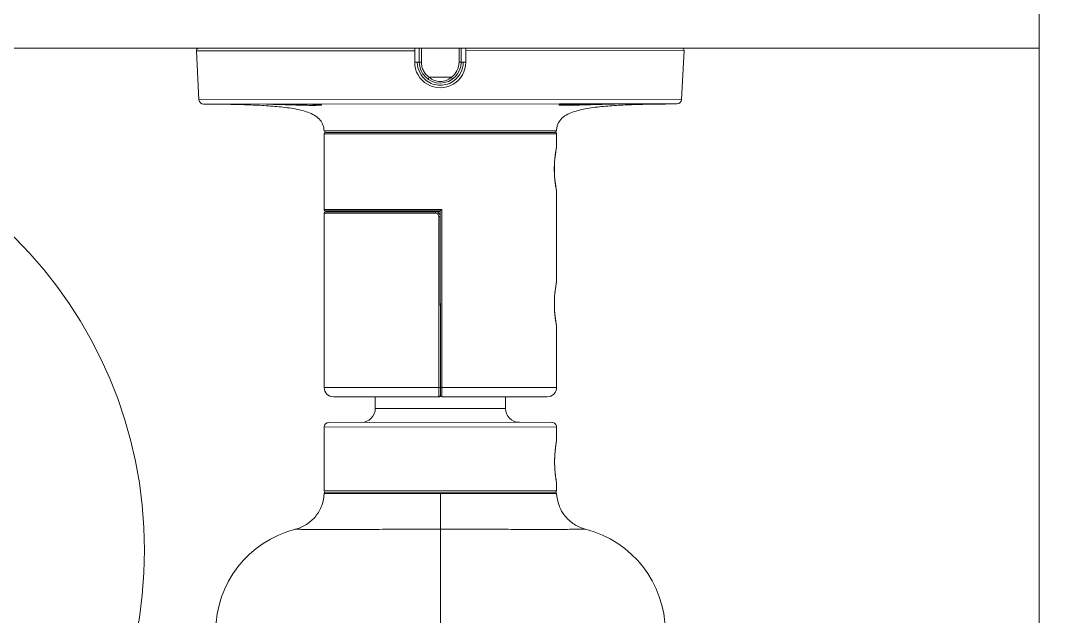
# Model space of a CAD drawing. Header units: inches. Extents: x 0.9 to 36.3, y 0.7 to 23.3.
# Drawn here: x 22.6508 to 22.8591, y 8.9527 to 9.0736 of the extents above; entities that cross this region are included whole.
import ezdxf

# ---------------------------------------------------------------- set-up
doc = ezdxf.new("R2010")
doc.units = ezdxf.units.IN
doc.layers.add('CCTV', color=38, linetype='Continuous', lineweight=0)
doc.layers.add('Numbering CCTV', color=38, linetype='Continuous', lineweight=0)
doc.layers.add('PDF_Geometry', color=7, linetype='Continuous', lineweight=9, true_color=0x777777)

msp = doc.modelspace()

# ---------------------------------------------------------------- linework, layer by layer
at = {"layer": 'CCTV', "linetype": 'ByBlock'}
for p, q in [((22.7307293101453, 9.067473653262631), (22.68645804621133, 9.067457366061234)), ((22.68698182276767, 9.057532974584554), (22.68645804621133, 9.067457366061234)), ((22.68692891299371, 9.067953527664901), (22.78491229658403, 9.067989575316602)), ((22.73073606870729, 9.067969643469024), (22.73073710908884, 9.065141717075996)), ((22.73167871122281, 9.067969991580181), (22.73167975160527, 9.065142062751448)), ((22.73211231775801, 9.067970150441681), (22.73211336721504, 9.065117555440146)), ((22.73972994662247, 9.06512035781548), (22.73972889716558, 9.067972952421673)), ((22.7401635342494, 9.065145184006184), (22.74016249386698, 9.067973112726143)), ((22.74110513638348, 9.067973458202985), (22.74110617676508, 9.065145531723036)), ((22.78538352382274, 9.067493760305144), (22.74111225988774, 9.067477473103743)), ((22.7848670496864, 9.057568986124757), (22.78538352382274, 9.067493760305144)), ((22.73367087867265, 9.062077298811857), (22.73817466267528, 9.062078955733995)), ((22.68698182276767, 9.057532974584554), (22.7848670496864, 9.057568986124856)), ((22.6879192588587, 9.056639711586996), (22.76013543365605, 9.056666876981126)), ((22.70085264881236, 9.056640868372774), (22.70124439138061, 9.056642692435112)), ((22.70117396004677, 9.056642484035958), (22.70115938204052, 9.056642436044669)), ((22.70124439138061, 9.056642692435112), (22.70188206944756, 9.056643764536119)), ((22.70188206944756, 9.056643764536119), (22.7028348892175, 9.056644021158139)), ((22.7026911572308, 9.056644044075504), (22.70266598765359, 9.05664404644002)), ((22.7028348892175, 9.056644021158139), (22.70417762149988, 9.05664289046382)), ((22.70495966498463, 9.056641396232926), (22.70489288303501, 9.05664155223064)), ((22.70748443475028, 9.056629728133572), (22.70746411495207, 9.05662988328045)), ((22.70980121251067, 9.056599149915748), (22.70973970510347, 9.056600447579214)), ((22.78393027005947, 9.056675033606943), (22.76013543365605, 9.056666876981126)), ((22.76559047812725, 9.056658833826102), (22.76481526183025, 9.056654117465278)), ((22.76559055269846, 9.056658854932436), (22.76632807585452, 9.056662209591273)), ((22.76632807585452, 9.056662209591273), (22.76758487645422, 9.056666054466376)), ((22.76758487645422, 9.056666054466376), (22.76903414285348, 9.056668388568148)), ((22.76903414285348, 9.056668388568148), (22.77003566819018, 9.056668799495824)), ((22.77003566819018, 9.056668799495824), (22.77068348227532, 9.056668029129199)), ((22.75949941997955, 9.051264600574363), (22.71235439971555, 9.05124724127284)), ((22.75949243980636, 9.05062034816362), (22.71236153852426, 9.050603008914337)), ((22.71236718565574, 9.035253186559423), (22.71236153852426, 9.050603008914337)), ((22.71262030144169, 9.050981811247262), (22.75923372238222, 9.050998977105763)), ((22.71445018129972, 9.050886586348255), (22.71262030144169, 9.050981811247262)), ((22.71264419715422, 9.050885918885264), (22.75920957304584, 9.050903049974966)), ((22.75740335936574, 9.050902376599822), (22.75923340101613, 9.050998960145144)), ((22.75949342848754, 9.047932951817842), (22.75949243980636, 9.05062034816362)), ((22.75948481347936, 9.047840378160188), (22.75948470575733, 9.047839832484591)), ((22.75949386629572, 9.047932951615522), (22.759484813598, 9.047840378763233)), ((22.75926559920789, 9.046500672805152), (22.7592661483268, 9.04650605846411)), ((22.75905331650846, 9.043471352758473), (22.75906196258104, 9.043471355947908)), ((22.75911693130787, 9.041911331263798), (22.75906196258096, 9.043471355947908)), ((22.7591154550303, 9.045022279189304), (22.75911575770212, 9.045031054642209)), ((22.75926839021174, 9.040436742466675), (22.7591156503277, 9.04192989326689)), ((22.75926780776459, 9.040442413114093), (22.75926645350822, 9.040451060088522)), ((22.75942398248111, 9.039445834465255), (22.75926839021174, 9.040436742466675)), ((22.7594879384983, 9.039103098565427), (22.75942309867852, 9.039450875132783)), ((22.75947456058864, 9.039128022206476), (22.75947962800635, 9.03910104031311)), ((22.75948803361037, 9.039102618953493), (22.75948793857371, 9.039103098847974)), ((22.75949714875949, 9.03901008007044), (22.75948803372181, 9.039102618389279)), ((22.75948973051184, 9.039047095343705), (22.75949257018326, 9.039032951552336)), ((22.75950348404469, 9.020600311108954), (22.7594967111726, 9.039010079584607)), ((22.71236718565574, 9.035253186559423), (22.73621890366454, 9.03526196150056)), ((22.7126498161972, 9.034970497744872), (22.73593276323808, 9.034979063437692)), ((22.73499016826558, 9.034790188132455), (22.7126499122275, 9.034781969251469)), ((22.71538320074342, 9.034782974816174), (22.71533270032506, 9.034833438057092)), ((22.73593279094558, 9.034841016738952), (22.71533270929441, 9.034833438060396)), ((22.73593274033438, 9.034979065071266), (22.73594650805661, 8.997556155543322)), ((22.73621891088315, 9.035261966227267), (22.73623219829524, 8.999158753223156)), ((22.73497897073753, 9.034507632109822), (22.71236756332775, 9.034499313473447)), ((22.7123805681823, 8.999150002463164), (22.71236756332775, 9.034499313473447)), ((22.73593315649134, 9.03384788275456), (22.73564660836856, 9.03384777733477)), ((22.7356585474223, 9.001707248049875), (22.73564660836856, 9.03384777733477)), ((22.73593315648867, 9.033847889997254), (22.73594650805599, 8.997556157239611)), ((22.75949481566295, 9.020507489892758), (22.75949470758616, 9.020506943832046)), ((22.75950391841685, 9.02060031089858), (22.75949481578339, 9.020507490502773)), ((22.75927475243565, 9.019165958389358), (22.75927530215397, 9.019171337470212)), ((22.75906182294415, 9.016134719207265), (22.7590704964268, 9.016134722407166)), ((22.75912560389541, 9.014574096204925), (22.75907049642671, 9.016134722407166)), ((22.75912412775588, 9.017686268830168), (22.75912443088555, 9.017695038324046)), ((22.75927754374616, 9.013098209240312), (22.75912432255514, 9.014592624639516)), ((22.75927696109738, 9.01310386887259), (22.7592756064706, 9.013112497037213)), ((22.75943371483422, 9.01210604160315), (22.75927754374616, 9.013098209240312)), ((22.75949794319873, 9.01176272091385), (22.75943283081294, 9.01211107177598)), ((22.7594828050117, 9.011796750724137), (22.75948951025232, 9.011761133591381)), ((22.75949803855361, 9.01176224130031), (22.75949794327443, 9.011762721182428)), ((22.75950720381317, 9.01166945485511), (22.75949803866666, 9.011762240729382)), ((22.75949862900872, 9.011712103438501), (22.75950256153008, 9.011692573738422)), ((22.75951136915123, 8.999167308350287), (22.75950676966721, 9.011669454363954)), ((22.73565959977779, 8.999158542485553), (22.7356585474223, 9.001707248049875)), ((22.7123805681823, 8.999150002463164), (22.73594591850681, 8.999158647820945)), ((22.71426613089474, 8.99726538663576), (22.73566381881335, 8.997273258750123)), ((22.72275001537173, 8.997268507819186), (22.72275088235671, 8.994911901549976)), ((22.73594591886179, 8.99915864790222), (22.75951136913974, 8.999167339508872)), ((22.73622940600303, 8.997273466827139), (22.75762711446419, 8.997281338949058)), ((22.7491432088179, 8.997278217757845), (22.74914407580228, 8.994921613115437)), ((22.7227508822848, 8.994912097027644), (22.72275734584165, 8.99491200248011)), ((22.72275734584165, 8.99491200248011), (22.74914407580228, 8.994921613115437)), ((22.75951492915625, 8.99115485628429), (22.71238280335531, 8.991137516584505)), ((22.71238280335531, 8.991137516584505), (22.71238755443305, 8.978223314115048)), ((22.75857193984625, 8.992097152006309), (22.71332509907734, 8.99208050589452)), ((22.75951492915625, 8.99115485628429), (22.75951595576821, 8.988364357896184)), ((22.75945265904056, 8.987978493198383), (22.75951127482076, 8.988313013487044)), ((22.7595043949558, 8.988299256143847), (22.75951595576821, 8.988364357896184)), ((22.759511274763, 8.988313013173684), (22.75951123127776, 8.988312777714484)), ((22.75951595576821, 8.988364357895819), (22.75951127482076, 8.988313013487044)), ((22.75951359596104, 8.98835157562878), (22.75951595576605, 8.988364357903254)), ((22.75916626407769, 8.98556575362229), (22.75916816390274, 8.985594922402356)), ((22.75911867800129, 8.984084890400613), (22.75912346422633, 8.984084892164926)), ((22.75917440803215, 8.982569747163748), (22.75912346422624, 8.984084892164926)), ((22.75931385088305, 8.981143510160901), (22.75917333598419, 8.982586136654792)), ((22.75931340163642, 8.981148105104847), (22.75931236438687, 8.981155086423719)), ((22.75945614124722, 8.98018785487142), (22.75931385088305, 8.981143510160901)), ((22.75945597742346, 8.980188955150098), (22.75945552758976, 8.980191511275713)), ((22.75951435136773, 8.979857243271066), (22.75945614124722, 8.98018785487142)), ((22.75951910445423, 8.97980571691155), (22.7595074898697, 8.979870792903984)), ((22.75951438258836, 8.979857074857676), (22.75951435136763, 8.979857243271447)), ((22.75951910445421, 8.979805716932766), (22.75951438265108, 8.979857074518819)), ((22.75951910445423, 8.97980571691155), (22.75951668981426, 8.979818765305282)), ((22.75951910445423, 8.97980571691155), (22.75951968023399, 8.97824065381483)), ((22.71238315374118, 8.9776684458981), (22.75952443045585, 8.97768563911756)), ((22.71238755443305, 8.978223314115048), (22.75951968023399, 8.97824065381483)), ((22.75924184472679, 8.977957758807293), (22.71266561123466, 8.977940623617823)), ((22.71269088512459, 8.977940632915974), (22.75923685442473, 8.977957756971385)), ((22.73595382146911, 8.977677113800283), (22.73596412519159, 8.949669915729569))]:
    msp.add_line(p, q, dxfattribs=at)
for points in [[(22.70417762149988, 9.05664289046382), (22.70532922198337, 9.05664042457104), (22.70598570975719, 9.056638182715734), (22.70668802786441, 9.056634896848948), (22.70745178862724, 9.056629965477626), (22.70827763973733, 9.056622480559973), (22.70903816144082, 9.05661278949237), (22.70966421987231, 9.0566019047994), (22.71018712145839, 9.056589895801142), (22.7106212768652, 9.056576897170562), (22.71097231942591, 9.0565632684906), (22.71124831702407, 9.056549302343505), (22.71145766038208, 9.056535328089709), (22.71160603217689, 9.056521912034889), (22.7116967837616, 9.056510126149334)], [(22.76013548494075, 9.056524768229096), (22.76015007322258, 9.056527512187863), (22.76022797472275, 9.056538066876833), (22.76036138142216, 9.056550887778197), (22.76055021008685, 9.056564381183097), (22.76079925469647, 9.056577985682154), (22.76111533950383, 9.056591410145064), (22.76150601731908, 9.056604410180068), (22.76197741556001, 9.056616686799835), (22.76253664907247, 9.056627990196361), (22.76320741897012, 9.056638310326427), (22.76399381901216, 9.056647282657707), (22.76481526183025, 9.056654117465278)], [(22.77068348227532, 9.056668029129199), (22.77105687868188, 9.056666191396317), (22.77113046419507, 9.056665357067764), (22.77118096160244, 9.056664455269903), (22.77120789642107, 9.05666364309377)], [(22.7590619621495, 9.043471355954445), (22.75911455253127, 9.045013366036102), (22.75926431568043, 9.046492438922215), (22.75942019481887, 9.047492410255423), (22.759484813598, 9.047840378763233)], [(22.75907049598951, 9.016134722413792), (22.75912322430419, 9.017677366981637), (22.75927346732028, 9.019157734593431), (22.75942992468838, 9.02015894703898), (22.75949481578339, 9.020507490502773)], [(22.75912346422633, 8.984084892164837), (22.75917221412473, 8.985583421269624), (22.75931018835204, 8.98701467072707), (22.75945265904056, 8.987978493198383)]]:
    msp.add_lwpolyline(points, dxfattribs=at)
for centre, radius, start, end in [((22.68692871246506, 9.067482206269318), 0.0004713212899053322, 90.02107886189712, 183.0210788595095), ((22.78491283941931, 9.067518254194503), 0.0004713212899053322, 357.0210788642844, 90.02107886189712), ((22.73592164292712, 9.065143623941868), 0.005184534188958653, 180.021078861897, 0.0210834397502321), ((22.73595231298397, 9.065168946611251), 0.00469628299137632, 180.0289582177112, 181.5115554767764), ((22.73592164292712, 9.065143623941868), 0.004241891609147989, 180.021078861897, 0.02107199114614511), ((22.73589164594105, 9.065169214907328), 0.004695591238774982, 358.5249756340183, 0.009657995596492554), ((22.68792321563352, 9.057582348985505), 0.0009426385571777193, 183.0300645343114, 269.7599860866786), ((22.70059917577672, 9.057101572210385), 0.0004664843790165359, 269.6601476703533, 272.8540846686445), ((22.70253106509538, 8.473077814677325), 0.5835662473599202, 89.98675301522552, 90.13324358984865), ((22.70265838580073, 8.054994572614092), 1.00164947199758, 89.87218346276099, 89.99812542739947), ((22.70412647490789, 8.602988525132261), 0.4536536362288094, 89.57845722373814, 89.89476927340628), ((22.71057354937083, 9.044426590406346), 0.01214195719726938, 86.19606372450481, 86.45600624285596), ((22.71187263308411, 9.056942510876343), 0.0004714702575975047, 227.0530412658312, 268.5620084876032), ((22.75997668056668, 9.0569602081599), 0.0004714702579745618, 271.4801490202595, 312.9891124344527), ((22.77125001785353, 9.057127560013875), 0.0004664800570003075, 267.1854359053106, 270.3820034880413), ((22.78392562074605, 9.057617667843928), 0.0009426385571777193, 270.2822351223016, 357.0120931953398), ((22.71263636722416, 9.051264207193036), 0.0002827929504058902, 183.436657064466, 266.6866354914861), ((22.71264430111022, 9.050603126163786), 0.0002827927403851234, 90.02106281204887, 180.0210628120436), ((22.75920975102787, 9.050620244342028), 0.0002827927403851234, 0.02106281204354413, 90.02106281204887), ((22.75921712318623, 9.051281344752816), 0.000282792942299164, 273.3552563059256, 356.6055298128781), ((22.75574502615532, 9.048659733090204), 0.003819014578047952, 348.4132268611049, 348.6355607623792), ((22.71264962638509, 9.035253117115381), 0.0002827838877458636, 179.9736711812111, 270.0379379431998), ((22.71265008815774, 9.034499169361304), 0.0002827939678942909, 90.03845289926828, 179.9732603573678), ((22.71499954858774, 9.034500040879173), 0.0004713212899053322, 45.02109779181691, 90.02107886189712), ((22.73499051397177, 9.033847545616055), 0.0009426425798106644, 0.02093220697434084, 90.02107886189712), ((22.71426558146042, 8.999150647717386), 0.001885289618414995, 180.0210009058073, 270.0166971086092), ((22.7356637153018, 8.997556051505121), 0.0002827927739431992, 270.0210788618971, 0.02142252853682874), ((22.73622930029624, 8.997556260667722), 0.0002827922539815523, 180.0212989713325, 270.0211831569861), ((22.75762658265059, 8.99916658336172), 0.001885270000420417, 270.0161659073401, 0.0213534663029196), ((22.71992268474043, 8.994911005353568), 0.002828019375979518, 270.0227029339987, 0.0211125548526507), ((22.75197227250752, 8.994922809507393), 0.002828018469157356, 180.0210777899759, 270.019510045011), ((22.71332544587134, 8.991137863378505), 0.0009426425798106644, 90.02107886189712, 180.021078861897), ((22.75857228664023, 8.99115450949029), 0.0009426425798106644, 0.021078861897063, 90.02107886189712), ((22.78278844048396, 8.98403156662593), 0.02367195697568148, 170.26149513018, 176.2132860238575), ((22.78385993148957, 8.983872176488404), 0.02475498071753646, 169.5749349076788, 170.317393626737), ((22.78200300742986, 8.984090721262405), 0.02288433017144392, 176.3043813266926, 180.0145986025031), ((22.78505845865666, 8.984529843056727), 0.02597260497487881, 189.7575485193518, 190.4505250803573), ((22.71266574812304, 8.977657838758809), 0.0002827933805336994, 90.03492954425411, 177.8504202951066), ((22.71267034718787, 8.978223418153249), 0.0002827927739431992, 180.021078861897, 270.0210788618971), ((22.75923688747918, 8.978240549776629), 0.0002827927739431992, 270.0210788618971, 0.021078861897063), ((22.75924190441894, 8.977674842305653), 0.0002827918329031119, 2.183955608162958, 90.0094366477458), ((22.71178296196434, 8.949661019587104), 0.0213932878168584, 104.2373005705148, 180.021078861897), ((22.76014528841894, 8.949678811872246), 0.0213932878168584, 0.021078861897063, 75.80485715327947)]:
    msp.add_arc(centre, radius, start, end, dxfattribs=at)
for points, knots in [([(22.73073710909024, 9.065141715288377), (22.73073710439432, 9.065145050722634), (22.73075509676146, 9.065147904935856), (22.73077899710277, 9.065152868804397), (22.73083105747236, 9.065156669534137), (22.73089732981349, 9.06516073798501), (22.73097998453117, 9.065163665252737), (22.73110086087532, 9.065166431644144), (22.73119388674338, 9.065166880538243), (22.73125575070189, 9.06516657486867)], [0, 0, 0, 0, 0.0192169586, 0.0742979011, 0.1698820137, 0.3023098715, 0.464507381, 0.6435695132, 1, 1, 1, 1]), ([(22.73125575070225, 9.065166574396216), (22.73130943268855, 9.065166309158968), (22.73138844032052, 9.06516524743973), (22.73148943038741, 9.065162055821695), (22.73155507871081, 9.065159063945302), (22.7316069225579, 9.065155423719084), (22.73164704706066, 9.065151714484042), (22.73166600642112, 9.065147798590566), (22.73167975135924, 9.065144771286533), (22.73167975160533, 9.065142062576413)], [0, 0, 0, 0, 0.3779561035, 0.5558412837, 0.712392186, 0.8381444048, 0.9283634277, 0.9809291515, 1, 1, 1, 1]), ([(22.73308962040331, 9.061423403719498), (22.73254112709508, 9.061846352633808), (22.73162263087065, 9.06295504481291), (22.73127596842573, 9.064351069178485), (22.73125766418043, 9.065045065429619)], [0, 0, 0, 0, 0.4994189561, 1, 1, 1, 1]), ([(22.73167975160511, 9.065142063666663), (22.73167975142736, 9.065139249466462), (22.73169417110608, 9.06513626795747), (22.73171382193228, 9.0651321980273), (22.73175551497145, 9.06512850371097), (22.73180905493478, 9.06512482503581), (22.73187649083849, 9.065121864621762), (22.73197913750755, 9.065118753378766), (22.73205918176283, 9.065117763807578), (22.73211336721346, 9.06511755536473)], [0, 0, 0, 0, 0.0193771503, 0.0729541941, 0.1646708853, 0.2918838851, 0.449279287, 0.6269038075, 1, 1, 1, 1]), ([(22.73367087867264, 9.062077298811865), (22.73343296992172, 9.06225153622421), (22.73299393716655, 9.06265434734825), (22.73249512129237, 9.063394698413646), (22.73218464242567, 9.064231365409722), (22.73211439099344, 9.064822945792073), (22.73211332649817, 9.065117555671186)], [0, 0, 0, 0, 0.2500773713, 0.5001500617, 0.7501573115, 1, 1, 1, 1]), ([(22.73972999220348, 9.065120358310928), (22.73973016271699, 9.064535714997433), (22.73944690661612, 9.06334749654841), (22.73864909797473, 9.062423692147018), (22.738174659064, 9.062078960615743)], [0, 0, 0, 0, 0.4992255516, 1, 1, 1, 1]), ([(22.74058568125208, 9.065048344809746), (22.74056782146604, 9.064354399866229), (22.74022226408717, 9.062958401268194), (22.73930488647771, 9.061849136431256), (22.73875689799203, 9.061425834471773)], [0, 0, 0, 0, 0.5006248036, 1, 1, 1, 1]), ([(22.73972994605695, 9.065120358097026), (22.73978926731317, 9.065120628243768), (22.73987279778473, 9.065121783828872), (22.73997562069861, 9.06512520316037), (22.74003581218651, 9.065127979377564), (22.7400839851004, 9.065131358516332), (22.74012478617048, 9.065134540040248), (22.74014564100887, 9.065139166115422), (22.74016356136239, 9.065141599761738), (22.74016353082956, 9.065145185056366)], [0, 0, 0, 0, 0.4085290315, 0.5747755636, 0.7094987199, 0.8213326114, 0.9133240243, 0.975308432, 1, 1, 1, 1]), ([(22.74016353424943, 9.065145184144306), (22.74016353252142, 9.065147892862267), (22.74017727522676, 9.06515093025748), (22.74019623175038, 9.065154860124828), (22.74023635352241, 9.065158598873722), (22.74028819470244, 9.065162277255205), (22.74035384081434, 9.065165317437817), (22.74045482850465, 9.065168583371722), (22.74053383532809, 9.065169703230382), (22.74058751709866, 9.065170007970899)], [0, 0, 0, 0, 0.0190709039, 0.0716366841, 0.1618557473, 0.2876079836, 0.4441588773, 0.622044022, 1, 1, 1, 1]), ([(22.74058751709866, 9.065170007452153), (22.74064938079469, 9.065170358632855), (22.74074240693432, 9.06516997817581), (22.74086328524013, 9.065167300711664), (22.74094594205855, 9.065164434256033), (22.7410122173718, 9.065160414557646), (22.74106428050102, 9.065156652145497), (22.74108818453952, 9.065151705837579), (22.74110617898361, 9.065148864890432), (22.74110617676515, 9.065145529445616)], [0, 0, 0, 0, 0.3564304343, 0.5354925321, 0.6976900173, 0.8301178715, 0.9257020057, 0.9807829919, 1, 1, 1, 1]), ([(22.73367088214735, 9.062077295659357), (22.73361636057312, 9.062002793202971), (22.73353248730434, 9.061886488352208), (22.73344744365308, 9.061770941232098), (22.73341892097008, 9.061728548883913)], [0, 0, 0, 0, 0.6437313694, 1, 1, 1, 1]), ([(22.738174695994, 9.062078971399792), (22.73785928148517, 9.061817177807278), (22.73714398891217, 9.061394385857241), (22.73592297363066, 9.061169857589512), (22.73470189807546, 9.061393557030893), (22.73398638212133, 9.061815807413666), (22.73367084843187, 9.062077312239648)], [0, 0, 0, 0, 0.2521809433, 0.5000222965, 0.7478760322, 1, 1, 1, 1]), ([(22.73817466348397, 9.062078944416832), (22.7382323459578, 9.062000244652936), (22.738316535804, 9.0618828585744), (22.73840294174007, 9.061766906370153), (22.73842868336172, 9.061727671673594)], [0, 0, 0, 0, 0.6752581403, 1, 1, 1, 1]), ([(22.73875689799203, 9.061425834471773), (22.73835621932967, 9.061116324204036), (22.73744725328545, 9.060624627307977), (22.73592365917924, 9.060371074191714), (22.73439984826754, 9.060623260818033), (22.73349053533823, 9.061114254028958), (22.73308962040331, 9.061423403719498)], [0, 0, 0, 0, 0.2501619803, 0.5000070034, 0.7498544544, 1, 1, 1, 1]), ([(22.73341892097008, 9.061728548883913), (22.73341780089732, 9.061726884155568), (22.733417449829, 9.06172504474943), (22.7334142035219, 9.061722140302976), (22.73341473390396, 9.061721751773682)], [0, 0, 0, 0, 0.7531969491, 1, 1, 1, 1]), ([(22.73842868336172, 9.061727671673594), (22.73842932171161, 9.06172669871767), (22.73842954812854, 9.061725656109537), (22.7384313773001, 9.06172384481556), (22.7384310414538, 9.061723629008306)], [0, 0, 0, 0, 0.7445699495, 1, 1, 1, 1]), ([(22.71235479413868, 9.051247259322693), (22.71234160632997, 9.051522032597006), (22.71227422984038, 9.052039493526461), (22.71202557719332, 9.052746257187462), (22.71165854606771, 9.053334589739258), (22.71104307267848, 9.053987156154783), (22.71007081414332, 9.054617302138471), (22.70873171910038, 9.055132531318442), (22.70726512679694, 9.055518782195545), (22.70514279712513, 9.05590755406552), (22.70233979525477, 9.056212934040438), (22.69886205304968, 9.056433663266304), (22.69527840955277, 9.056555677233973), (22.69162783260933, 9.056620048222022), (22.68917576994085, 9.056636698140188), (22.68794295694554, 9.056639974491262)], [0, 0, 0, 0, 0.0310427543, 0.0584587669, 0.0839064969, 0.1087014912, 0.1591681831, 0.212962758, 0.2701036595, 0.3300931622, 0.4562920701, 0.5879891685, 0.723293778, 0.8608815074, 1, 1, 1, 1]), ([(22.70059640878087, 9.05663508875358), (22.70058791960678, 9.056633066832255), (22.70067566861852, 9.056630298131957), (22.70068509130977, 9.05662905942743), (22.70071645052627, 9.056627943659883)], [0, 0, 0, 0, 0.2175910134, 1, 1, 1, 1]), ([(22.70060187255743, 9.056635975869483), (22.70060072739668, 9.056635857269825), (22.7005988981229, 9.056635632906328), (22.70059706740748, 9.056635312651885), (22.70059640878087, 9.05663508875358)], [0, 0, 0, 0, 0.6233514435, 1, 1, 1, 1]), ([(22.7011593820405, 9.056642436044676), (22.70102692289077, 9.056641993406856), (22.70085816948338, 9.05664202874657), (22.70067244431812, 9.056638537556417), (22.70061896172079, 9.056637745724572), (22.70060187255743, 9.056635975869483)], [0, 0, 0, 0, 0.7126828553, 0.9075622381, 1, 1, 1, 1]), ([(22.70071645052627, 9.056627943659883), (22.70095120672474, 9.056619590984948), (22.70160419884162, 9.056603722457382), (22.70343676415914, 9.056554898693697), (22.70566010274431, 9.056486625663759), (22.70801983339538, 9.056412848804548), (22.7096210999215, 9.056379594229181), (22.71074053030004, 9.056378728148765), (22.71139911527263, 9.05640447312328), (22.71163691718, 9.056422017500573), (22.71173092461943, 9.056434306525539)], [0, 0, 0, 0, 0.0639522605, 0.1778234862, 0.4990913553, 0.6695384174, 0.8205538139, 0.9351456764, 0.9741889449, 1, 1, 1, 1]), ([(22.70973970510347, 9.056600447579214), (22.70956814563422, 9.056604011282548), (22.70881644264583, 9.056617617180734), (22.70806464460016, 9.056625278813076), (22.70748443475027, 9.056629728133586)], [0, 0, 0, 0, 0.2282404103, 1, 1, 1, 1]), ([(22.71132410354684, 9.056545327675963), (22.7112250735968, 9.05655146680273), (22.71071774256735, 9.056577347173395), (22.71020986511729, 9.056590393467175), (22.70980121251066, 9.056599149915748)], [0, 0, 0, 0, 0.1953279674, 1, 1, 1, 1]), ([(22.71180832524408, 9.056495770649736), (22.71175466585499, 9.056507723134438), (22.71161124179528, 9.056524314779168), (22.71146787488547, 9.056535888442227), (22.71137907656116, 9.05654179781392)], [0, 0, 0, 0, 0.3818487926, 1, 1, 1, 1]), ([(22.71173092461943, 9.056434306525539), (22.7117648034929, 9.056438735306017), (22.71179098471583, 9.056440711717283), (22.71186709733371, 9.05646151832364), (22.71186080148368, 9.056471187912798)], [0, 0, 0, 0, 0.7475462578, 1, 1, 1, 1]), ([(22.71186080148368, 9.056471187912798), (22.7118623882611, 9.056476597356774), (22.71183787476444, 9.056490336319719), (22.71182220772909, 9.056492678363487), (22.71180832524408, 9.056495770649736)], [0, 0, 0, 0, 0.2838542917, 1, 1, 1, 1]), ([(22.7594987101571, 9.051264603373706), (22.75951168682613, 9.051539196654655), (22.75957860844199, 9.052056361775882), (22.75982640921024, 9.052762890468454), (22.76019252401247, 9.053351240853694), (22.76080674145887, 9.054004047291034), (22.76177739110274, 9.054634870944426), (22.76311470901106, 9.055151180609236), (22.76457955779691, 9.055538592205888), (22.76669958868415, 9.055929121942377), (22.76949986192655, 9.056236768596179), (22.7729744411638, 9.056460276733485), (22.77655501459903, 9.056585173907333), (22.78020258241602, 9.05665238679942), (22.78265266934253, 9.056670964161583), (22.78388449843233, 9.05667520363997)], [0, 0, 0, 0, 0.0310471006, 0.0584685571, 0.0839207897, 0.1087183591, 0.1591847804, 0.2129747516, 0.2701104343, 0.3300947107, 0.4562866185, 0.587980963, 0.7232854936, 0.8608767363, 1, 1, 1, 1]), ([(22.75998885895731, 9.05648889402444), (22.75998132173594, 9.056482444871875), (22.76002386411001, 9.056465078020935), (22.76005402141791, 9.056462624282556), (22.76008946712216, 9.056456148517814), (22.76010781001672, 9.056453678103587)], [0, 0, 0, 0, 0.2348818396, 0.5617515389, 1, 1, 1, 1]), ([(22.76552660903145, 9.056658498115063), (22.76516477803855, 9.056656557934247), (22.76445637155793, 9.05665202562854), (22.76342874340841, 9.056641951296214), (22.76248338837401, 9.056628121383344), (22.76176322645066, 9.056612522617101), (22.76125485440465, 9.056597029514958), (22.7609328995135, 9.056584798130803), (22.76065599060906, 9.056571711206264), (22.76042365864102, 9.056557126405721), (22.76024611063015, 9.056543083591947), (22.76010347172166, 9.056525284573237), (22.76004168487808, 9.056515037124267), (22.75998518541981, 9.05649805000358), (22.75998885895731, 9.05648889402444)], [0, 0, 0, 0, 0.1956440934, 0.3830420209, 0.5556584137, 0.7068580581, 0.7724910228, 0.8307045652, 0.8809527986, 0.9227080304, 0.9556344578, 0.9796935034, 0.9946657787, 1, 1, 1, 1]), ([(22.76010781001672, 9.056453678103587), (22.76019788651335, 9.056441546634058), (22.7604276841117, 9.056423576968001), (22.76106980626329, 9.056398079112672), (22.76216813327379, 9.05639825346482), (22.76374634290202, 9.056431086781863), (22.76491203487237, 9.056467925554049), (22.76553178215413, 9.056487720051692)], [0, 0, 0, 0, 0.0502462626, 0.1273002407, 0.3552737333, 0.6572125892, 1, 1, 1, 1]), ([(22.76553178215413, 9.056487720051692), (22.76675025406752, 9.05652663759129), (22.76839683210255, 9.056578658903295), (22.77027462384918, 9.05662965311074), (22.77093383758168, 9.056646362989376), (22.77116479417526, 9.056654946041519)], [0, 0, 0, 0, 0.6489717292, 0.8769677669, 1, 1, 1, 1]), ([(22.77125312800076, 9.056661083047), (22.77125452181406, 9.056662578102518), (22.77123711706442, 9.056661863625848), (22.77122562611551, 9.056664330820926), (22.77118622703517, 9.056664294779807), (22.77114043075136, 9.056665494245323), (22.77107798949049, 9.056666038468983), (22.77097007392731, 9.056666987521801), (22.77080265395563, 9.05666771849323), (22.77056537508051, 9.05666834972395), (22.77028049943532, 9.05666870550786), (22.76995064707864, 9.056668849762982), (22.76942972717484, 9.056668767985357), (22.76869281859283, 9.05666812086547), (22.76772690174042, 9.05666653652306), (22.76667945352303, 9.056663778064674), (22.76595825733074, 9.056660762619394), (22.76559047478005, 9.056658836561077)], [0, 0, 0, 0, 0.0010828409, 0.0046765605, 0.0107482899, 0.0192521296, 0.0301409403, 0.0433672542, 0.0766419645, 0.1186946637, 0.1691304698, 0.2275387114, 0.2934467576, 0.4450940003, 0.6179306862, 0.8051580938, 1, 1, 1, 1]), ([(22.77116479417526, 9.056654946041519), (22.77117984503022, 9.056655505377261), (22.77119441361494, 9.05665574918276), (22.77126754326483, 9.056659855057841), (22.77125312800076, 9.056661083047)], [0, 0, 0, 0, 0.5100541274, 1, 1, 1, 1]), ([(22.75905416569434, 9.043471353173075), (22.75905260146911, 9.044000517656926), (22.75908985578688, 9.044989512001088), (22.75922122841018, 9.04630443442613), (22.75936645658708, 9.047247261817986), (22.75945373810197, 9.047733809481851), (22.75948621549011, 9.04789267721965)], [0, 0, 0, 0, 0.356848822, 0.6667082415, 0.8906502348, 1, 1, 1, 1]), ([(22.75948916384388, 9.047907200488737), (22.75948979544226, 9.047910352320272), (22.75949136269455, 9.047918888396381), (22.75949343050832, 9.047927463329877), (22.75949342848754, 9.047932951760732)], [0, 0, 0, 0, 0.3693577303, 1, 1, 1, 1]), ([(22.75905416569434, 9.043471353173075), (22.75905221562165, 9.0432016881009), (22.7590644665635, 9.04267164305979), (22.75910645490674, 9.041899504945413), (22.7591677961898, 9.041181658158386), (22.75926133649638, 9.040395039235737), (22.75936957079577, 9.039692249862917), (22.75945777589581, 9.03920600826211), (22.75948973051183, 9.039047095343712)], [0, 0, 0, 0, 0.1817065761, 0.3570920926, 0.5209940399, 0.6670598973, 0.8907802689, 1, 1, 1, 1]), ([(22.75949257018325, 9.039032951552336), (22.75949317644793, 9.03902991836003), (22.75949449762378, 9.039022309025889), (22.75949670946055, 9.039014735006422), (22.75949671117262, 9.039010079552764)], [0, 0, 0, 0, 0.3991909836, 1, 1, 1, 1]), ([(22.73497876357427, 9.034507614462676), (22.73497875161829, 9.034543658614972), (22.73497910235609, 9.034596043488282), (22.73498052619159, 9.034662521252411), (22.73498178136872, 9.034705054974282), (22.73498366692931, 9.034738984733362), (22.73498485357313, 9.034766605565206), (22.73498779369959, 9.034779274848205), (22.73498815380356, 9.034790161222567), (22.73499011968475, 9.034790176663844)], [0, 0, 0, 0, 0.3816941251, 0.5542113916, 0.7053380936, 0.8294312701, 0.9219478261, 0.9791814101, 1, 1, 1, 1]), ([(22.73621891088313, 9.035261966227278), (22.73618718271911, 9.035230403578083), (22.73614007071427, 9.035183810152404), (22.7360785551428, 9.03512295506362), (22.73603585052011, 9.03508071768124), (22.73600271427504, 9.035047881624077), (22.73597889356362, 9.035024392510454), (22.73596392957373, 9.035009415621214), (22.73595136606427, 9.034997543338086), (22.73594226147501, 9.034987343192022), (22.73593584119223, 9.03498344012933), (22.73593369721205, 9.034978870584617), (22.73593274069809, 9.034979041367045)], [0, 0, 0, 0, 0.3336338814, 0.4939741432, 0.6450604206, 0.7814514372, 0.8416204563, 0.8946763314, 0.9387484864, 0.971951295, 0.9927564964, 1, 1, 1, 1]), ([(22.73564651097827, 9.033848216336267), (22.73564607184911, 9.03393450805909), (22.73561181610677, 9.034109193650131), (22.73546120516301, 9.034327896784205), (22.73523966510003, 9.034474118245207), (22.73506523936499, 9.034506583213172), (22.73497897073752, 9.034507632109833)], [0, 0, 0, 0, 0.2500163783, 0.5000284839, 0.7500352991, 1, 1, 1, 1]), ([(22.75906267217329, 9.016134719626322), (22.75906105786679, 9.016674855374575), (22.7590996368982, 9.017681404731718), (22.75923596700174, 9.019012367542537), (22.75938147910777, 9.01995037642132), (22.7594692014482, 9.020425322900095), (22.75949914355031, 9.02057421058975)], [0, 0, 0, 0, 0.3627309056, 0.6756838113, 0.8980123214, 1, 1, 1, 1]), ([(22.75949914355031, 9.02057421058975), (22.75949978622651, 9.02057740630952), (22.75950138041267, 9.0205860578785), (22.75950348609149, 9.020594748818105), (22.7595034840447, 9.020600311038635)], [0, 0, 0, 0, 0.3695001774, 1, 1, 1, 1]), ([(22.75906267217329, 9.016134719626322), (22.75906070772988, 9.01586656129307), (22.75907286461857, 9.015339379955925), (22.75911452871344, 9.014571138137143), (22.75917537690208, 9.013856275908424), (22.75926850021087, 9.013070740346155), (22.75937710643969, 9.012364589384344), (22.75946594722785, 9.011874401697732), (22.7594986290087, 9.011712103438501)], [0, 0, 0, 0, 0.180755666, 0.3552886022, 0.5185461889, 0.6642500334, 0.8884077156, 1, 1, 1, 1]), ([(22.75950256153007, 9.01169257373843), (22.75950317737907, 9.011689502070116), (22.75950451516277, 9.011681809772355), (22.75950676792405, 9.011674155366414), (22.75950676966718, 9.011669454425345)], [0, 0, 0, 0, 0.3999108509, 1, 1, 1, 1]), ([(22.73566380962674, 8.997273268196647), (22.73566304864452, 8.99727327284954), (22.73566447870318, 8.997278123381015), (22.73566283307668, 8.997283174618197), (22.73566352261345, 8.99729548269812), (22.73566298220255, 8.997310842131483), (22.73566295771715, 8.997331264019287), (22.73566264078138, 8.99736694187316), (22.7356623871083, 8.997422361736994), (22.73566203445939, 8.9975011859311), (22.73566171774198, 8.997595999481518), (22.73566140355753, 8.997705854347252), (22.73566098916874, 8.997879239556042), (22.73566053686037, 8.998124528116328), (22.73566010785181, 8.998446309032367), (22.73565978912237, 8.998795448748705), (22.7356596611628, 8.99903595021335), (22.73565961605835, 8.999158542507196)], [0, 0, 0, 0, 0.0012109477, 0.0048241821, 0.0108291464, 0.0192135303, 0.0299644826, 0.0430575512, 0.076115337, 0.1180707694, 0.1685244578, 0.2269772203, 0.2928839515, 0.4444255165, 0.6172981848, 0.8049230407, 1, 1, 1, 1]), ([(22.7362321996924, 8.99915874867062), (22.73623224490246, 8.999036185290304), (22.73623231524024, 8.99879567516345), (22.73623227868082, 8.998446542305636), (22.73623209366058, 8.998124734604914), (22.73623182895248, 8.997879463089827), (22.73623154263346, 8.997706074154813), (22.73623130736871, 8.997596221554772), (22.73623105667568, 8.99750140846782), (22.73623075814147, 8.997422583331197), (22.73623054144094, 8.997367159420733), (22.73623024454888, 8.997331479146084), (22.73623022840865, 8.997311052880498), (22.73622969198973, 8.997295706313576), (22.73623038243679, 8.997283357863935), (22.73622873579691, 8.997278362582584), (22.7362301650482, 8.997273447864323), (22.73622940449007, 8.997273468433026)], [0, 0, 0, 0, 0.1950305389, 0.3827147569, 0.5555621685, 0.7071107856, 0.7730073712, 0.8314681038, 0.8819198216, 0.923867457, 0.9569370957, 0.9700292754, 0.9807770552, 0.9891633356, 0.9951725459, 0.9987893099, 1, 1, 1, 1]), ([(22.75946158015648, 8.980128022952883), (22.75942493985853, 8.980341408939346), (22.75921778920646, 8.981649542895443), (22.75911908669055, 8.982976859023953), (22.75911867800125, 8.984084890479714)], [0, 0, 0, 0, 0.1634596194, 1, 1, 1, 1]), ([(22.71238283135062, 8.977668293871417), (22.71235310506728, 8.976837508160763), (22.71201835939101, 8.975176093876836), (22.7107726333123, 8.972968247701345), (22.70887947434758, 8.9712830240302), (22.70732724569584, 8.970601657790539), (22.7065215297043, 8.970397222088803)], [0, 0, 0, 0, 0.2501097612, 0.4999794149, 0.7499112907, 1, 1, 1, 1]), ([(22.75952481111631, 8.977685653017634), (22.75955514698728, 8.97685488804234), (22.75989111270388, 8.975193717208324), (22.7611384621366, 8.972986783060385), (22.76303286235225, 8.971302948631884), (22.76458559428441, 8.970622723202737), (22.76539146174306, 8.970418880075378)], [0, 0, 0, 0, 0.2501097602, 0.4999794161, 0.7499112906, 1, 1, 1, 1]), ([(22.73595649572538, 8.97040805108199), (22.73393005212881, 8.970407305562397), (22.73001206113165, 8.970406619265244), (22.72440025059611, 8.970395356203117), (22.72005232979734, 8.970373001224164), (22.71689610124288, 8.970360664369437), (22.71480565176658, 8.970356837894848), (22.71292979871666, 8.970358058984601), (22.71128835906261, 8.970363203324418), (22.70989000400986, 8.970372189053744), (22.70873463425139, 8.970382804418723), (22.7079228255297, 8.970390102661089), (22.70739518418696, 8.970393826441317), (22.70709312569713, 8.970396252786689), (22.70685567114631, 8.970395906523322), (22.70668368343228, 8.970399432686214), (22.70658025543766, 8.970393887844075), (22.7065330216367, 8.970399664319586), (22.7065215297043, 8.970397222088707)], [0, 0, 0, 0, 0.2065328166, 0.3993171792, 0.5719495562, 0.6496735183, 0.7209987342, 0.7850059154, 0.8408581363, 0.8882930561, 0.9275270475, 0.9586178205, 0.9710331648, 0.9813077886, 0.9893982388, 0.9952492554, 0.9988025988, 1, 1, 1, 1]), ([(22.76539146174306, 8.970418880075378), (22.76539323831862, 8.970416526197585), (22.76537001958955, 8.970422269285564), (22.76535471781713, 8.970416777962239), (22.7653048109627, 8.970419877514523), (22.76524676217555, 8.970418427157071), (22.76516801621183, 8.970418768682006), (22.76503172276408, 8.970418060030369), (22.76481972449465, 8.970417156510898), (22.76451786098481, 8.970414958978413), (22.76415277378695, 8.970411971745278), (22.76372593773566, 8.970408097962292), (22.76323837587816, 8.970403420084722), (22.76269081977921, 8.970397977374546), (22.76184048397243, 8.970390074177704), (22.76062465959766, 8.970381348474096), (22.75898322299129, 8.970375004123522), (22.75710737171518, 8.970372397610667), (22.75501691996432, 8.970374699175153), (22.75273460409856, 8.970381887582114), (22.75027819621911, 8.970391853021763), (22.74669284925722, 8.970404786699962), (22.74190093009703, 8.97041103891923), (22.73798293932185, 8.9704087966016), (22.73595649572538, 8.97040805108199)], [0, 0, 0, 0, 0.0003005649, 0.0011974013, 0.0026832228, 0.0047507451, 0.0073926852, 0.0106017624, 0.0186922125, 0.0289668362, 0.0413821805, 0.0558977282, 0.0724729544, 0.0910756576, 0.1117069472, 0.1591418666, 0.2149940872, 0.2790012678, 0.3503264833, 0.4280504448, 0.5116133441, 0.6006828237, 0.7934671849, 1, 1, 1, 1])]:
    msp.add_open_spline(points, degree=3, knots=knots, dxfattribs=at)
at = {"layer": 'Numbering CCTV', "linetype": 'ByBlock', "ltscale": 0.001}
msp.add_circle((22.58642072951394, 8.966167253324455), 0.08951629024653585, dxfattribs=at)
at = {"layer": 'PDF_Geometry', "linetype": 'ByBlock'}
for points in [[(24.54900105794271, 9.296288384331596), (22.86073642306857, 9.296288384331596), (22.86073642306857, 9.266289605034721), (22.86073642306857, 9.222958034939236), (22.85740322536892, 9.222958034939236), (22.85740322536892, 7.628022935655381), (22.03743659125434, 7.628022935655381), (22.03743659125434, 7.621356540256076), (22.03576999240451, 7.621356540256076), (21.98743862575955, 7.621356540256076), (21.98743862575955, 7.531360202365451), (22.03576999240451, 7.531360202365451), (22.03576999240451, 7.571358574761284), (22.61241319444444, 7.571358574761284), (22.61241319444444, 7.121376885308159), (22.03576999240451, 7.121376885308159), (22.03576999240451, 7.156375461154513), (21.98743862575955, 7.156375461154513), (21.98743862575955, 7.121376885308159), (21.4857923719618, 7.121376885308159)], [(21.97743903266059, 8.37132602267795), (21.97743903266059, 9.067964341905382), (22.85740322536892, 9.067964341905382), (21.97743903266059, 9.067964341905382), (21.97743903266059, 8.37132602267795)]]:
    msp.add_lwpolyline(points, dxfattribs=at)

doc.saveas('drawing.dxf')
